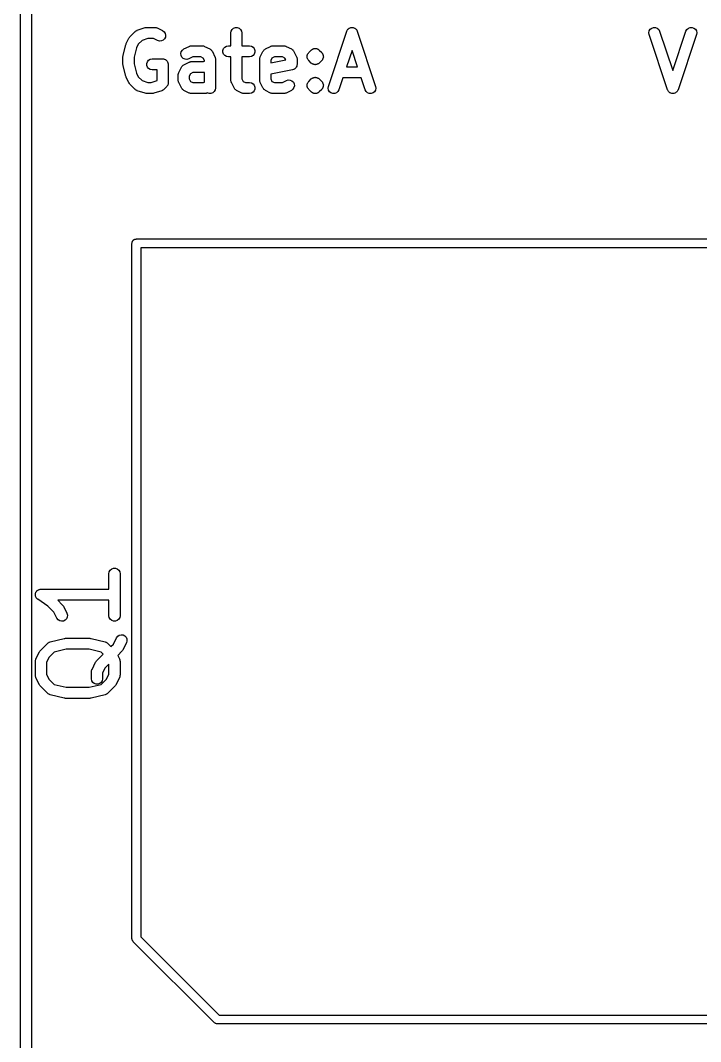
# Model space of a CAD drawing. Extents: x 1 to 57, y -99 to 45.
# Drawn here: x 10.93 to 20.16, y -37.55 to -23.67 of the extents above; entities that cross this region are included whole.
import ezdxf

# ---------------------------------------------------------------- set-up
doc = ezdxf.new("R2010")
doc.units = 0
doc.header["$MEASUREMENT"] = 0
doc.layers.add('BLACK', color=7, linetype='CONTINUOUS')

msp = doc.modelspace()

# ---------------------------------------------------------------- linework, layer by layer
at = {"layer": 'Black'}
for p, q in [((10.925, -98.925), (10.925, -1.075)), ((11.075, -1), (11.075, -99)), ((12.4113, -23.8934), (12.4827, -23.822)), ((12.4827, -23.822), (12.4862, -23.8195)), ((12.4862, -23.8195), (12.4891, -23.8163)), ((12.4891, -23.8163), (12.4968, -23.8121)), ((12.4968, -23.8121), (12.504, -23.807)), ((12.504, -23.807), (12.5082, -23.8059)), ((12.5082, -23.8059), (12.512, -23.8038)), ((12.512, -23.8038), (12.6191, -23.7681)), ((12.6191, -23.7681), (12.631, -23.7664)), ((12.631, -23.7664), (12.6429, -23.7643)), ((12.6429, -23.7643), (12.75, -23.7643)), ((12.75, -23.7643), (12.7543, -23.765)), ((12.7543, -23.765), (12.7586, -23.7648)), ((12.7586, -23.7648), (12.767, -23.7673)), ((12.767, -23.7673), (12.7757, -23.7688)), ((12.7757, -23.7688), (12.7794, -23.771)), ((12.7794, -23.771), (12.7835, -23.7722)), ((12.7835, -23.7722), (12.855, -23.8079)), ((12.855, -23.8079), (12.8759, -23.8234)), ((12.8759, -23.8234), (12.8902, -23.8452)), ((12.8902, -23.8452), (12.8963, -23.8705)), ((12.8963, -23.8705), (12.8933, -23.8964)), ((13.7821, -23.8393), (13.7867, -23.8136)), ((13.7821, -24.0143), (13.7821, -23.8393)), ((13.7867, -23.8136), (13.7997, -23.7911)), ((13.7997, -23.7911), (13.8196, -23.7743)), ((13.8196, -23.7743), (13.8441, -23.7654)), ((13.8441, -23.7654), (13.8702, -23.7654)), ((13.8702, -23.7654), (13.8946, -23.7743)), ((13.8946, -23.7743), (13.9146, -23.7911)), ((13.9146, -23.7911), (13.9276, -23.8136)), ((13.9276, -23.8136), (13.9321, -23.8393)), ((13.9321, -23.8393), (13.9321, -24.0143)), ((15.1074, -24.5656), (15.3574, -23.8156)), ((15.3574, -23.8156), (15.3584, -23.8137)), ((15.3584, -23.8137), (15.3588, -23.8117)), ((15.3588, -23.8117), (15.3646, -23.8023)), ((15.3646, -23.8023), (15.3698, -23.7927)), ((15.3698, -23.7927), (15.3714, -23.7913)), ((15.3714, -23.7913), (15.3725, -23.7895)), ((15.3725, -23.7895), (15.3811, -23.7827)), ((15.3811, -23.7827), (15.3893, -23.7754)), ((15.3893, -23.7754), (15.3912, -23.7746)), ((15.3912, -23.7746), (15.3929, -23.7733)), ((15.3929, -23.7733), (15.4033, -23.7698)), ((15.4033, -23.7698), (15.4135, -23.7658)), ((15.4135, -23.7658), (15.4156, -23.7658)), ((15.4156, -23.7658), (15.4176, -23.7651)), ((15.4176, -23.7651), (15.4286, -23.7654)), ((15.4286, -23.7654), (15.4396, -23.7651)), ((15.4396, -23.7651), (15.4415, -23.7658)), ((15.4415, -23.7658), (15.4436, -23.7658)), ((15.4436, -23.7658), (15.4538, -23.7699)), ((15.4538, -23.7699), (15.4643, -23.7733)), ((15.4643, -23.7733), (15.4659, -23.7746)), ((15.4659, -23.7746), (15.4678, -23.7754)), ((15.4678, -23.7754), (15.4761, -23.7827)), ((15.4761, -23.7827), (15.4847, -23.7895)), ((15.4847, -23.7895), (15.4858, -23.7913)), ((15.4858, -23.7913), (15.4873, -23.7927)), ((15.4873, -23.7927), (15.4926, -23.8023)), ((15.4926, -23.8023), (15.4983, -23.8117)), ((15.4983, -23.8117), (15.4987, -23.8137)), ((15.4987, -23.8137), (15.4997, -23.8156)), ((15.4997, -23.8156), (15.7497, -24.5656)), ((19.4607, -23.8372), (19.466, -23.8117)), ((19.4646, -23.863), (19.4607, -23.8372)), ((19.7146, -24.613), (19.4646, -23.863)), ((19.466, -23.8117), (19.4796, -23.7895)), ((19.4796, -23.7895), (19.5, -23.7733)), ((19.5, -23.7733), (19.5247, -23.7651)), ((19.5247, -23.7651), (19.5508, -23.7658)), ((19.5508, -23.7658), (19.575, -23.7754)), ((19.575, -23.7754), (19.5945, -23.7927)), ((19.5945, -23.7927), (19.6069, -23.8156)), ((19.6069, -23.8156), (19.7857, -24.3521)), ((19.7857, -24.3521), (19.9646, -23.8156)), ((20.1069, -23.863), (19.8569, -24.613)), ((19.9646, -23.8156), (19.977, -23.7927)), ((19.977, -23.7927), (19.9965, -23.7754)), ((19.9965, -23.7754), (20.0207, -23.7658)), ((20.0207, -23.7658), (20.0467, -23.7651)), ((20.0467, -23.7651), (20.0714, -23.7733)), ((20.0714, -23.7733), (20.0918, -23.7895)), ((20.0918, -23.7895), (20.1055, -23.8117)), ((20.1055, -23.8117), (20.1107, -23.8372)), ((20.1107, -23.8372), (20.1069, -23.863)), ((12.3201, -24.1425), (12.3558, -23.9997)), ((12.3558, -23.9997), (12.3592, -23.9922)), ((12.3592, -23.9922), (12.3615, -23.9843)), ((12.3615, -23.9843), (12.3972, -23.9129)), ((12.3972, -23.9129), (12.4044, -23.9033)), ((12.4044, -23.9033), (12.4113, -23.8934)), ((12.5259, -23.9909), (12.4993, -24.044)), ((12.5762, -23.9406), (12.5259, -23.9909)), ((12.655, -23.9143), (12.5762, -23.9406)), ((12.7323, -23.9143), (12.655, -23.9143)), ((12.7879, -23.9421), (12.7323, -23.9143)), ((12.8129, -23.9495), (12.7879, -23.9421)), ((12.8389, -23.9479), (12.8129, -23.9495)), ((12.8628, -23.9376), (12.8389, -23.9479)), ((12.8817, -23.9197), (12.8628, -23.9376)), ((12.8933, -23.8964), (12.8817, -23.9197)), ((12.3179, -24.1607), (12.3195, -24.1517)), ((12.3195, -24.1517), (12.3201, -24.1425)), ((12.4993, -24.044), (12.4679, -24.1699)), ((13.1037, -24.1205), (13.1098, -24.0952)), ((13.1067, -24.1464), (13.1037, -24.1205)), ((13.1183, -24.1697), (13.1067, -24.1464)), ((13.1098, -24.0952), (13.1241, -24.0734)), ((13.1241, -24.0734), (13.145, -24.0579)), ((13.145, -24.0579), (13.2165, -24.0222)), ((13.2165, -24.0222), (13.2206, -24.021)), ((13.2206, -24.021), (13.2243, -24.0188)), ((13.2243, -24.0188), (13.233, -24.0173)), ((13.233, -24.0173), (13.2414, -24.0148)), ((13.2414, -24.0148), (13.2457, -24.015)), ((13.2457, -24.015), (13.25, -24.0143)), ((13.25, -24.0143), (13.3929, -24.0143)), ((13.3929, -24.0143), (13.3971, -24.015)), ((13.3971, -24.015), (13.4014, -24.0148)), ((13.4014, -24.0148), (13.4099, -24.0173)), ((13.4099, -24.0173), (13.4185, -24.0188)), ((13.4185, -24.0188), (13.4223, -24.021)), ((13.4223, -24.021), (13.4264, -24.0222)), ((13.4264, -24.0222), (13.4978, -24.0579)), ((13.4978, -24.0579), (13.5067, -24.0645)), ((13.5067, -24.0645), (13.5159, -24.0705)), ((13.5159, -24.0705), (13.5171, -24.0722)), ((13.5171, -24.0722), (13.5187, -24.0734)), ((13.5187, -24.0734), (13.5248, -24.0826)), ((13.5248, -24.0826), (13.5314, -24.0915)), ((13.5314, -24.0915), (13.5671, -24.1629)), ((13.6761, -24.0763), (13.685, -24.0518)), ((13.6761, -24.1023), (13.6761, -24.0763)), ((13.685, -24.1268), (13.6761, -24.1023)), ((13.685, -24.0518), (13.7018, -24.0318)), ((13.7018, -24.1467), (13.685, -24.1268)), ((13.7018, -24.0318), (13.7243, -24.0188)), ((13.7243, -24.1598), (13.7018, -24.1467)), ((13.7243, -24.0188), (13.75, -24.0143)), ((13.75, -24.0143), (13.7821, -24.0143)), ((13.9321, -24.0143), (14.0357, -24.0143)), ((14.0357, -24.0143), (14.0614, -24.0188)), ((14.0614, -24.0188), (14.0839, -24.0318)), ((14.0839, -24.1467), (14.0614, -24.1598)), ((14.0839, -24.0318), (14.1007, -24.0518)), ((14.1007, -24.1268), (14.0839, -24.1467)), ((14.1007, -24.0518), (14.1096, -24.0763)), ((14.1096, -24.1023), (14.1007, -24.1268)), ((14.1096, -24.0763), (14.1096, -24.1023)), ((14.1829, -24.1629), (14.2186, -24.0915)), ((14.2186, -24.0915), (14.2252, -24.0826)), ((14.2252, -24.0826), (14.2313, -24.0734)), ((14.2313, -24.0734), (14.2329, -24.0722)), ((14.2329, -24.0722), (14.2341, -24.0705)), ((14.2341, -24.0705), (14.2433, -24.0645)), ((14.2433, -24.0645), (14.2522, -24.0579)), ((14.2522, -24.0579), (14.3236, -24.0222)), ((14.3236, -24.0222), (14.3277, -24.021)), ((14.3277, -24.021), (14.3315, -24.0188)), ((14.3315, -24.0188), (14.3401, -24.0173)), ((14.3401, -24.0173), (14.3486, -24.0148)), ((14.3486, -24.0148), (14.3529, -24.015)), ((14.3529, -24.015), (14.3571, -24.0143)), ((14.3571, -24.0143), (14.5, -24.0143)), ((14.5, -24.0143), (14.5043, -24.015)), ((14.5043, -24.015), (14.5086, -24.0148)), ((14.5086, -24.0148), (14.517, -24.0173)), ((14.517, -24.0173), (14.5257, -24.0188)), ((14.5257, -24.0188), (14.5294, -24.021)), ((14.5294, -24.021), (14.5335, -24.0222)), ((14.5335, -24.0222), (14.605, -24.0579)), ((14.605, -24.0579), (14.6138, -24.0645)), ((14.6138, -24.0645), (14.623, -24.0705)), ((14.623, -24.0705), (14.6242, -24.0722)), ((14.6242, -24.0722), (14.6259, -24.0734)), ((14.6259, -24.0734), (14.632, -24.0826)), ((14.632, -24.0826), (14.6385, -24.0915)), ((14.6385, -24.0915), (14.6742, -24.1629)), ((14.8181, -24.1542), (14.8198, -24.1478)), ((14.8198, -24.1478), (14.8204, -24.1413)), ((14.8204, -24.1413), (14.8232, -24.1354)), ((14.8232, -24.1354), (14.8249, -24.129)), ((14.8249, -24.129), (14.8286, -24.1236)), ((14.8286, -24.1236), (14.8314, -24.1177)), ((14.8314, -24.1177), (14.8361, -24.1131)), ((14.8361, -24.1131), (14.8398, -24.1077)), ((14.8398, -24.1077), (14.8755, -24.072)), ((14.8755, -24.072), (14.8809, -24.0682)), ((14.8809, -24.0682), (14.8856, -24.0636)), ((14.8856, -24.0636), (14.8885, -24.0622)), ((14.8885, -24.0622), (14.8911, -24.06)), ((14.8911, -24.06), (14.8942, -24.0589)), ((14.8942, -24.0589), (14.8969, -24.057)), ((14.8969, -24.057), (14.9032, -24.0553)), ((14.9032, -24.0553), (14.9092, -24.0526)), ((14.9092, -24.0526), (14.9124, -24.0523)), ((14.9124, -24.0523), (14.9155, -24.0511)), ((14.9155, -24.0511), (14.9188, -24.0511)), ((14.9188, -24.0511), (14.922, -24.0503)), ((14.922, -24.0503), (14.9286, -24.0509)), ((14.9286, -24.0509), (14.9351, -24.0503)), ((14.9351, -24.0503), (14.9383, -24.0511)), ((14.9383, -24.0511), (14.9416, -24.0511)), ((14.9416, -24.0511), (14.9447, -24.0523)), ((14.9447, -24.0523), (14.948, -24.0526)), ((14.948, -24.0526), (14.9539, -24.0553)), ((14.9539, -24.0553), (14.9603, -24.057)), ((14.9603, -24.057), (14.963, -24.0589)), ((14.963, -24.0589), (14.9661, -24.06)), ((14.9661, -24.06), (14.9686, -24.0622)), ((14.9686, -24.0622), (14.9716, -24.0636)), ((14.9716, -24.0636), (14.9762, -24.0682)), ((14.9762, -24.0682), (14.9816, -24.072)), ((14.9816, -24.072), (15.0173, -24.1077)), ((15.0173, -24.1077), (15.0211, -24.1131)), ((15.0211, -24.1131), (15.0257, -24.1177)), ((15.0257, -24.1177), (15.0285, -24.1236)), ((15.0285, -24.1236), (15.0323, -24.129)), ((15.0323, -24.129), (15.034, -24.1354)), ((15.034, -24.1354), (15.0367, -24.1413)), ((15.0367, -24.1413), (15.0373, -24.1478)), ((15.0373, -24.1478), (15.039, -24.1542)), ((15.4286, -24.0765), (15.3541, -24.3)), ((15.5031, -24.3), (15.4286, -24.0765)), ((12.3179, -24.2679), (12.3179, -24.1607)), ((12.3195, -24.2769), (12.3179, -24.2679)), ((12.3201, -24.286), (12.3195, -24.2769)), ((12.3558, -24.4289), (12.3201, -24.286)), ((12.4679, -24.1699), (12.4679, -24.2586)), ((12.4679, -24.2586), (12.4993, -24.3845)), ((12.6404, -24.2548), (12.6493, -24.2304)), ((12.6404, -24.2809), (12.6404, -24.2548)), ((12.6493, -24.3054), (12.6404, -24.2809)), ((12.6493, -24.2304), (12.6661, -24.2104)), ((12.6661, -24.2104), (12.6886, -24.1974)), ((12.6886, -24.1974), (12.7143, -24.1929)), ((12.7143, -24.1929), (12.8571, -24.1929)), ((12.8571, -24.1929), (12.8636, -24.194)), ((12.8636, -24.194), (12.8702, -24.194)), ((12.8702, -24.194), (12.8763, -24.1962)), ((12.8763, -24.1962), (12.8828, -24.1974)), ((12.8828, -24.1974), (12.8885, -24.2007)), ((12.8885, -24.2007), (12.8946, -24.2029)), ((12.8946, -24.2029), (12.8997, -24.2071)), ((12.8997, -24.2071), (12.9054, -24.2104)), ((12.9054, -24.2104), (12.9096, -24.2154)), ((12.9096, -24.2154), (12.9146, -24.2196)), ((12.9146, -24.2196), (12.9179, -24.2253)), ((12.9179, -24.2253), (12.9221, -24.2304)), ((12.9221, -24.2304), (12.9243, -24.2365)), ((12.9243, -24.2365), (12.9276, -24.2422)), ((12.9276, -24.2422), (12.9288, -24.2487)), ((12.9288, -24.2487), (12.931, -24.2548)), ((12.931, -24.2548), (12.931, -24.2614)), ((12.931, -24.2614), (12.9321, -24.2679)), ((12.9321, -24.2679), (12.9321, -24.5179)), ((13.1181, -24.2969), (13.1241, -24.2877)), ((13.1372, -24.1876), (13.1183, -24.1697)), ((13.1241, -24.2877), (13.1258, -24.2865)), ((13.1258, -24.2865), (13.127, -24.2848)), ((13.127, -24.2848), (13.1362, -24.2788)), ((13.1362, -24.2788), (13.145, -24.2722)), ((13.1611, -24.1979), (13.1372, -24.1876)), ((13.145, -24.2722), (13.2165, -24.2365)), ((13.1871, -24.1995), (13.1611, -24.1979)), ((13.2121, -24.1921), (13.1871, -24.1995)), ((13.2677, -24.1643), (13.2121, -24.1921)), ((13.2165, -24.2365), (13.2206, -24.2353)), ((13.2206, -24.2353), (13.2243, -24.2331)), ((13.2243, -24.2331), (13.233, -24.2316)), ((13.233, -24.2316), (13.2414, -24.2291)), ((13.2414, -24.2291), (13.2457, -24.2293)), ((13.2457, -24.2293), (13.25, -24.2286)), ((13.25, -24.2286), (13.4109, -24.2286)), ((13.3752, -24.1643), (13.2677, -24.1643)), ((13.4084, -24.1809), (13.3752, -24.1643)), ((13.425, -24.2141), (13.4084, -24.1809)), ((13.4109, -24.2286), (13.425, -24.2215)), ((13.425, -24.2215), (13.425, -24.2141)), ((13.5671, -24.1629), (13.5683, -24.167)), ((13.5683, -24.167), (13.5705, -24.1708)), ((13.5705, -24.1708), (13.572, -24.1794)), ((13.572, -24.1794), (13.5745, -24.1879)), ((13.5745, -24.1879), (13.5743, -24.1922)), ((13.5743, -24.1922), (13.575, -24.1964)), ((13.575, -24.1964), (13.575, -24.5893)), ((13.75, -24.1643), (13.7243, -24.1598)), ((13.7821, -24.1643), (13.75, -24.1643)), ((13.7821, -24.4821), (13.7821, -24.1643)), ((14.0357, -24.1643), (13.9321, -24.1643)), ((13.9321, -24.1643), (13.9321, -24.4644)), ((14.0614, -24.1598), (14.0357, -24.1643)), ((14.175, -24.1964), (14.1757, -24.1922)), ((14.175, -24.4821), (14.175, -24.1964)), ((14.1755, -24.1879), (14.178, -24.1794)), ((14.1757, -24.1922), (14.1755, -24.1879)), ((14.178, -24.1794), (14.1795, -24.1708)), ((14.1795, -24.1708), (14.1817, -24.167)), ((14.1817, -24.167), (14.1829, -24.1629)), ((14.3416, -24.1809), (14.325, -24.2141)), ((14.325, -24.2478), (14.5286, -24.2071)), ((14.325, -24.2141), (14.325, -24.2478)), ((14.3748, -24.1643), (14.3416, -24.1809)), ((14.4823, -24.1643), (14.3748, -24.1643)), ((14.5155, -24.1809), (14.4823, -24.1643)), ((14.5286, -24.2071), (14.5155, -24.1809)), ((14.6742, -24.1629), (14.6755, -24.167)), ((14.6755, -24.167), (14.6776, -24.1708)), ((14.6776, -24.1708), (14.6791, -24.1794)), ((14.68, -24.2798), (14.6782, -24.2919)), ((14.6791, -24.1794), (14.6817, -24.1879)), ((14.6821, -24.2679), (14.68, -24.2798)), ((14.6817, -24.1879), (14.6814, -24.1922)), ((14.6814, -24.1922), (14.6821, -24.1964)), ((14.6821, -24.1964), (14.6821, -24.2679)), ((14.8187, -24.1607), (14.8181, -24.1542)), ((14.8181, -24.1672), (14.8187, -24.1607)), ((14.8198, -24.1736), (14.8181, -24.1672)), ((14.8204, -24.1801), (14.8198, -24.1736)), ((14.8232, -24.1861), (14.8204, -24.1801)), ((14.8249, -24.1924), (14.8232, -24.1861)), ((14.8286, -24.1978), (14.8249, -24.1924)), ((14.8314, -24.2037), (14.8286, -24.1978)), ((14.8361, -24.2084), (14.8314, -24.2037)), ((14.8398, -24.2137), (14.8361, -24.2084)), ((14.8755, -24.2495), (14.8398, -24.2137)), ((14.8809, -24.2532), (14.8755, -24.2495)), ((14.8856, -24.2579), (14.8809, -24.2532)), ((14.8885, -24.2593), (14.8856, -24.2579)), ((14.8911, -24.2614), (14.8885, -24.2593)), ((14.8942, -24.2625), (14.8911, -24.2614)), ((14.8969, -24.2644), (14.8942, -24.2625)), ((14.9032, -24.2661), (14.8969, -24.2644)), ((14.9092, -24.2689), (14.9032, -24.2661)), ((14.9124, -24.2692), (14.9092, -24.2689)), ((14.9155, -24.2703), (14.9124, -24.2692)), ((14.9188, -24.2703), (14.9155, -24.2703)), ((14.922, -24.2711), (14.9188, -24.2703)), ((14.9286, -24.2706), (14.922, -24.2711)), ((14.9351, -24.2711), (14.9286, -24.2706)), ((14.9383, -24.2703), (14.9351, -24.2711)), ((14.9416, -24.2703), (14.9383, -24.2703)), ((14.9447, -24.2692), (14.9416, -24.2703)), ((14.948, -24.2689), (14.9447, -24.2692)), ((14.9539, -24.2661), (14.948, -24.2689)), ((14.9603, -24.2644), (14.9539, -24.2661)), ((14.963, -24.2625), (14.9603, -24.2644)), ((14.9661, -24.2614), (14.963, -24.2625)), ((14.9686, -24.2593), (14.9661, -24.2614)), ((14.9716, -24.2579), (14.9686, -24.2593)), ((14.9762, -24.2532), (14.9716, -24.2579)), ((14.9816, -24.2495), (14.9762, -24.2532)), ((15.0173, -24.2137), (14.9816, -24.2495)), ((15.0211, -24.2084), (15.0173, -24.2137)), ((15.0257, -24.2037), (15.0211, -24.2084)), ((15.0285, -24.1978), (15.0257, -24.2037)), ((15.0323, -24.1924), (15.0285, -24.1978)), ((15.034, -24.1861), (15.0323, -24.1924)), ((15.0367, -24.1801), (15.034, -24.1861)), ((15.0373, -24.1736), (15.0367, -24.1801)), ((15.039, -24.1672), (15.0373, -24.1736)), ((15.039, -24.1542), (15.0384, -24.1607)), ((15.0384, -24.1607), (15.039, -24.1672)), ((12.3592, -24.4364), (12.3558, -24.4289)), ((12.4993, -24.3845), (12.5259, -24.4377)), ((12.6661, -24.3253), (12.6493, -24.3054)), ((12.6886, -24.3383), (12.6661, -24.3253)), ((12.7143, -24.3429), (12.6886, -24.3383)), ((12.7821, -24.3429), (12.7143, -24.3429)), ((12.7821, -24.4868), (12.7821, -24.3429)), ((13.0679, -24.4107), (13.0686, -24.4065)), ((13.0679, -24.4821), (13.0679, -24.4107)), ((13.0683, -24.4021), (13.0709, -24.3937)), ((13.0686, -24.4065), (13.0683, -24.4021)), ((13.0709, -24.3937), (13.0724, -24.3851)), ((13.0724, -24.3851), (13.0745, -24.3813)), ((13.0745, -24.3813), (13.0758, -24.3772)), ((13.0758, -24.3772), (13.1115, -24.3057)), ((13.1115, -24.3057), (13.1181, -24.2969)), ((13.2345, -24.3952), (13.2179, -24.4284)), ((13.2179, -24.4284), (13.2179, -24.4644)), ((13.2677, -24.3786), (13.2345, -24.3952)), ((13.425, -24.3786), (13.2677, -24.3786)), ((13.425, -24.5072), (13.425, -24.3786)), ((14.6219, -24.3414), (14.325, -24.4008)), ((14.325, -24.4008), (14.325, -24.4644)), ((14.6332, -24.337), (14.6219, -24.3414)), ((14.6446, -24.3328), (14.6332, -24.337)), ((14.6453, -24.3323), (14.6446, -24.3328)), ((14.6461, -24.3319), (14.6453, -24.3323)), ((14.6553, -24.3239), (14.6461, -24.3319)), ((14.6646, -24.3161), (14.6553, -24.3239)), ((14.665, -24.3153), (14.6646, -24.3161)), ((14.6657, -24.3147), (14.665, -24.3153)), ((14.6715, -24.3041), (14.6657, -24.3147)), ((14.6776, -24.2935), (14.6715, -24.3041)), ((14.6778, -24.2927), (14.6776, -24.2935)), ((14.6782, -24.2919), (14.6778, -24.2927)), ((15.3541, -24.3), (15.5031, -24.3)), ((12.3615, -24.4443), (12.3592, -24.4364)), ((12.3972, -24.5157), (12.3615, -24.4443)), ((12.4044, -24.5253), (12.3972, -24.5157)), ((12.4113, -24.5352), (12.4044, -24.5253)), ((12.4827, -24.6066), (12.4113, -24.5352)), ((12.5259, -24.4377), (12.5762, -24.488)), ((12.5762, -24.488), (12.655, -24.5143)), ((12.655, -24.5143), (12.7021, -24.5143)), ((12.7021, -24.5143), (12.7809, -24.488)), ((12.7809, -24.488), (12.7821, -24.4868)), ((12.9121, -24.5682), (12.9102, -24.5709)), ((12.9146, -24.5661), (12.9121, -24.5682)), ((12.9195, -24.5576), (12.9146, -24.5661)), ((12.9251, -24.5496), (12.9195, -24.5576)), ((12.926, -24.5464), (12.9251, -24.5496)), ((12.9276, -24.5435), (12.926, -24.5464)), ((12.9293, -24.5339), (12.9276, -24.5435)), ((12.9319, -24.5244), (12.9293, -24.5339)), ((12.9321, -24.5179), (12.9316, -24.5211)), ((12.9316, -24.5211), (12.9319, -24.5244)), ((13.0686, -24.4864), (13.0679, -24.4821)), ((13.0683, -24.4907), (13.0686, -24.4864)), ((13.0709, -24.4991), (13.0683, -24.4907)), ((13.0724, -24.5078), (13.0709, -24.4991)), ((13.0745, -24.5115), (13.0724, -24.5078)), ((13.0758, -24.5157), (13.0745, -24.5115)), ((13.1115, -24.5871), (13.0758, -24.5157)), ((13.2179, -24.4644), (13.2345, -24.4977)), ((13.2345, -24.4977), (13.2677, -24.5143)), ((13.2677, -24.5143), (13.4109, -24.5143)), ((13.4109, -24.5143), (13.425, -24.5072)), ((13.7829, -24.4864), (13.7821, -24.4821)), ((13.7826, -24.4907), (13.7829, -24.4864)), ((13.7851, -24.4991), (13.7826, -24.4907)), ((13.7867, -24.5078), (13.7851, -24.4991)), ((13.7888, -24.5115), (13.7867, -24.5078)), ((13.7901, -24.5157), (13.7888, -24.5115)), ((13.8258, -24.5871), (13.7901, -24.5157)), ((13.9321, -24.4644), (13.9488, -24.4977)), ((13.9488, -24.4977), (13.982, -24.5143)), ((13.982, -24.5143), (14.0357, -24.5143)), ((14.0357, -24.5143), (14.0614, -24.5188)), ((14.0614, -24.5188), (14.0839, -24.5318)), ((14.0839, -24.5318), (14.1007, -24.5518)), ((14.1007, -24.5518), (14.1096, -24.5763)), ((14.1758, -24.4864), (14.175, -24.4821)), ((14.1755, -24.4907), (14.1758, -24.4864)), ((14.178, -24.4991), (14.1755, -24.4907)), ((14.1795, -24.5078), (14.178, -24.4991)), ((14.1817, -24.5115), (14.1795, -24.5078)), ((14.1829, -24.5157), (14.1817, -24.5115)), ((14.2186, -24.5871), (14.1829, -24.5157)), ((14.325, -24.4644), (14.3416, -24.4977)), ((14.3416, -24.4977), (14.3748, -24.5143)), ((14.3748, -24.5143), (14.4823, -24.5143)), ((14.4823, -24.5143), (14.5379, -24.4865)), ((14.5379, -24.4865), (14.5629, -24.4791)), ((14.5629, -24.4791), (14.5889, -24.4806)), ((14.5889, -24.4806), (14.6128, -24.491)), ((14.6128, -24.491), (14.6317, -24.5089)), ((14.6317, -24.5089), (14.6433, -24.5322)), ((14.6463, -24.5581), (14.6402, -24.5834)), ((14.6433, -24.5322), (14.6463, -24.5581)), ((14.8181, -24.547), (14.8198, -24.5407)), ((14.8187, -24.5536), (14.8181, -24.547)), ((14.8181, -24.5601), (14.8187, -24.5536)), ((14.8198, -24.5664), (14.8181, -24.5601)), ((14.8198, -24.5407), (14.8204, -24.5342)), ((14.8204, -24.573), (14.8198, -24.5664)), ((14.8204, -24.5342), (14.8232, -24.5282)), ((14.8232, -24.5282), (14.8249, -24.5219)), ((14.8249, -24.5219), (14.8286, -24.5165)), ((14.8286, -24.5165), (14.8314, -24.5106)), ((14.8314, -24.5106), (14.8361, -24.5059)), ((14.8361, -24.5059), (14.8398, -24.5005)), ((14.8398, -24.5005), (14.8755, -24.4648)), ((14.8755, -24.4648), (14.8809, -24.4611)), ((14.8809, -24.4611), (14.8856, -24.4564)), ((14.8856, -24.4564), (14.8885, -24.455)), ((14.8885, -24.455), (14.8911, -24.4529)), ((14.8911, -24.4529), (14.8942, -24.4518)), ((14.8942, -24.4518), (14.8969, -24.4499)), ((14.8969, -24.4499), (14.9032, -24.4482)), ((14.9032, -24.4482), (14.9092, -24.4454)), ((14.9092, -24.4454), (14.9124, -24.4451)), ((14.9124, -24.4451), (14.9155, -24.444)), ((14.9155, -24.444), (14.9188, -24.444)), ((14.9188, -24.444), (14.922, -24.4431)), ((14.922, -24.4431), (14.9286, -24.4437)), ((14.9286, -24.4437), (14.9351, -24.4431)), ((14.9351, -24.4431), (14.9383, -24.444)), ((14.9383, -24.444), (14.9416, -24.444)), ((14.9416, -24.444), (14.9447, -24.4451)), ((14.9447, -24.4451), (14.948, -24.4454)), ((14.948, -24.4454), (14.9539, -24.4482)), ((14.9539, -24.4482), (14.9603, -24.4499)), ((14.9603, -24.4499), (14.963, -24.4518)), ((14.963, -24.4518), (14.9661, -24.4529)), ((14.9661, -24.4529), (14.9686, -24.455)), ((14.9686, -24.455), (14.9716, -24.4564)), ((14.9716, -24.4564), (14.9762, -24.4611)), ((14.9762, -24.4611), (14.9816, -24.4648)), ((14.9816, -24.4648), (15.0173, -24.5005)), ((15.0173, -24.5005), (15.0211, -24.5059)), ((15.0211, -24.5059), (15.0257, -24.5106)), ((15.0257, -24.5106), (15.0285, -24.5165)), ((15.0285, -24.5165), (15.0323, -24.5219)), ((15.0323, -24.5219), (15.034, -24.5282)), ((15.034, -24.5282), (15.0367, -24.5342)), ((15.0367, -24.5342), (15.0373, -24.5407)), ((15.0373, -24.5664), (15.0367, -24.573)), ((15.0373, -24.5407), (15.039, -24.547)), ((15.039, -24.5601), (15.0373, -24.5664)), ((15.039, -24.547), (15.0384, -24.5536)), ((15.0384, -24.5536), (15.039, -24.5601)), ((15.1036, -24.5913), (15.1074, -24.5656)), ((15.3041, -24.45), (15.2497, -24.613)), ((15.5531, -24.45), (15.3041, -24.45)), ((15.6074, -24.613), (15.5531, -24.45)), ((15.7497, -24.5656), (15.7535, -24.5913)), ((12.4862, -24.6091), (12.4827, -24.6066)), ((12.4891, -24.6123), (12.4862, -24.6091)), ((12.4968, -24.6165), (12.4891, -24.6123)), ((12.504, -24.6215), (12.4968, -24.6165)), ((12.5082, -24.6227), (12.504, -24.6215)), ((12.512, -24.6247), (12.5082, -24.6227)), ((12.6191, -24.6604), (12.512, -24.6247)), ((12.631, -24.6622), (12.6191, -24.6604)), ((12.6429, -24.6643), (12.631, -24.6622)), ((12.7143, -24.6643), (12.6429, -24.6643)), ((12.7261, -24.6622), (12.7143, -24.6643)), ((12.738, -24.6604), (12.7261, -24.6622)), ((12.8451, -24.6247), (12.738, -24.6604)), ((12.849, -24.6227), (12.8451, -24.6247)), ((12.8531, -24.6215), (12.849, -24.6227)), ((12.8603, -24.6165), (12.8531, -24.6215)), ((12.8681, -24.6123), (12.8603, -24.6165)), ((12.8709, -24.6091), (12.8681, -24.6123)), ((12.8745, -24.6066), (12.8709, -24.6091)), ((12.9102, -24.5709), (12.8745, -24.6066)), ((13.1181, -24.596), (13.1115, -24.5871)), ((13.1241, -24.6051), (13.1181, -24.596)), ((13.1258, -24.6064), (13.1241, -24.6051)), ((13.127, -24.608), (13.1258, -24.6064)), ((13.1362, -24.6141), (13.127, -24.608)), ((13.145, -24.6207), (13.1362, -24.6141)), ((13.2165, -24.6564), (13.145, -24.6207)), ((13.2206, -24.6576), (13.2165, -24.6564)), ((13.2243, -24.6598), (13.2206, -24.6576)), ((13.233, -24.6613), (13.2243, -24.6598)), ((13.2414, -24.6638), (13.233, -24.6613)), ((13.2457, -24.6635), (13.2414, -24.6638)), ((13.25, -24.6643), (13.2457, -24.6635)), ((13.4286, -24.6643), (13.25, -24.6643)), ((13.4328, -24.6635), (13.4286, -24.6643)), ((13.4371, -24.6638), (13.4328, -24.6635)), ((13.4456, -24.6613), (13.4371, -24.6638)), ((13.4542, -24.6598), (13.4456, -24.6613)), ((13.458, -24.6576), (13.4542, -24.6598)), ((13.4621, -24.6564), (13.458, -24.6576)), ((13.4647, -24.6551), (13.4621, -24.6564)), ((13.487, -24.6631), (13.4647, -24.6551)), ((13.513, -24.6631), (13.487, -24.6631)), ((13.5375, -24.6542), (13.513, -24.6631)), ((13.5575, -24.6375), (13.5375, -24.6542)), ((13.5705, -24.6149), (13.5575, -24.6375)), ((13.575, -24.5893), (13.5705, -24.6149)), ((13.8323, -24.5959), (13.8258, -24.5871)), ((13.8384, -24.6051), (13.8323, -24.5959)), ((13.8401, -24.6064), (13.8384, -24.6051)), ((13.8413, -24.608), (13.8401, -24.6064)), ((13.8505, -24.6141), (13.8413, -24.608)), ((13.8593, -24.6207), (13.8505, -24.6141)), ((13.9307, -24.6564), (13.8593, -24.6207)), ((13.9349, -24.6576), (13.9307, -24.6564)), ((13.9386, -24.6598), (13.9349, -24.6576)), ((13.9473, -24.6613), (13.9386, -24.6598)), ((13.9557, -24.6638), (13.9473, -24.6613)), ((13.96, -24.6635), (13.9557, -24.6638)), ((13.9643, -24.6643), (13.96, -24.6635)), ((14.0357, -24.6643), (13.9643, -24.6643)), ((14.0614, -24.6598), (14.0357, -24.6643)), ((14.0839, -24.6467), (14.0614, -24.6598)), ((14.1007, -24.6268), (14.0839, -24.6467)), ((14.1096, -24.6023), (14.1007, -24.6268)), ((14.1096, -24.5763), (14.1096, -24.6023)), ((14.2252, -24.596), (14.2186, -24.5871)), ((14.2313, -24.6051), (14.2252, -24.596)), ((14.2329, -24.6064), (14.2313, -24.6051)), ((14.2341, -24.608), (14.2329, -24.6064)), ((14.2433, -24.6141), (14.2341, -24.608)), ((14.2522, -24.6207), (14.2433, -24.6141)), ((14.3236, -24.6564), (14.2522, -24.6207)), ((14.3277, -24.6576), (14.3236, -24.6564)), ((14.3315, -24.6598), (14.3277, -24.6576)), ((14.3401, -24.6613), (14.3315, -24.6598)), ((14.3486, -24.6638), (14.3401, -24.6613)), ((14.3529, -24.6635), (14.3486, -24.6638)), ((14.3571, -24.6643), (14.3529, -24.6635)), ((14.5, -24.6643), (14.3571, -24.6643)), ((14.5043, -24.6635), (14.5, -24.6643)), ((14.5086, -24.6638), (14.5043, -24.6635)), ((14.517, -24.6613), (14.5086, -24.6638)), ((14.5257, -24.6598), (14.517, -24.6613)), ((14.5294, -24.6576), (14.5257, -24.6598)), ((14.5335, -24.6564), (14.5294, -24.6576)), ((14.605, -24.6207), (14.5335, -24.6564)), ((14.6259, -24.6051), (14.605, -24.6207)), ((14.6402, -24.5834), (14.6259, -24.6051)), ((14.8232, -24.5789), (14.8204, -24.573)), ((14.8249, -24.5853), (14.8232, -24.5789)), ((14.8286, -24.5906), (14.8249, -24.5853)), ((14.8314, -24.5966), (14.8286, -24.5906)), ((14.8361, -24.6012), (14.8314, -24.5966)), ((14.8398, -24.6066), (14.8361, -24.6012)), ((14.8755, -24.6423), (14.8398, -24.6066)), ((14.8809, -24.6461), (14.8755, -24.6423)), ((14.8856, -24.6507), (14.8809, -24.6461)), ((14.8885, -24.6521), (14.8856, -24.6507)), ((14.8911, -24.6542), (14.8885, -24.6521)), ((14.8942, -24.6554), (14.8911, -24.6542)), ((14.8969, -24.6573), (14.8942, -24.6554)), ((14.9032, -24.659), (14.8969, -24.6573)), ((14.9092, -24.6617), (14.9032, -24.659)), ((14.9124, -24.662), (14.9092, -24.6617)), ((14.9155, -24.6631), (14.9124, -24.662)), ((14.9188, -24.6631), (14.9155, -24.6631)), ((14.922, -24.664), (14.9188, -24.6631)), ((14.9286, -24.6634), (14.922, -24.664)), ((14.9351, -24.664), (14.9286, -24.6634)), ((14.9383, -24.6631), (14.9351, -24.664)), ((14.9416, -24.6631), (14.9383, -24.6631)), ((14.9447, -24.662), (14.9416, -24.6631)), ((14.948, -24.6617), (14.9447, -24.662)), ((14.9539, -24.659), (14.948, -24.6617)), ((14.9603, -24.6573), (14.9539, -24.659)), ((14.963, -24.6554), (14.9603, -24.6573)), ((14.9661, -24.6542), (14.963, -24.6554)), ((14.9686, -24.6521), (14.9661, -24.6542)), ((14.9716, -24.6507), (14.9686, -24.6521)), ((14.9762, -24.6461), (14.9716, -24.6507)), ((14.9816, -24.6423), (14.9762, -24.6461)), ((15.0173, -24.6066), (14.9816, -24.6423)), ((15.0211, -24.6012), (15.0173, -24.6066)), ((15.0257, -24.5966), (15.0211, -24.6012)), ((15.0285, -24.5906), (15.0257, -24.5966)), ((15.0323, -24.5853), (15.0285, -24.5906)), ((15.034, -24.5789), (15.0323, -24.5853)), ((15.0367, -24.573), (15.034, -24.5789)), ((15.1088, -24.6169), (15.1036, -24.5913)), ((15.1225, -24.639), (15.1088, -24.6169)), ((15.1429, -24.6552), (15.1225, -24.639)), ((15.1676, -24.6635), (15.1429, -24.6552)), ((15.1936, -24.6628), (15.1676, -24.6635)), ((15.2178, -24.6532), (15.1936, -24.6628)), ((15.2373, -24.6359), (15.2178, -24.6532)), ((15.2497, -24.613), (15.2373, -24.6359)), ((15.6198, -24.6359), (15.6074, -24.613)), ((15.6393, -24.6532), (15.6198, -24.6359)), ((15.6635, -24.6628), (15.6393, -24.6532)), ((15.6896, -24.6635), (15.6635, -24.6628)), ((15.7143, -24.6552), (15.6896, -24.6635)), ((15.7347, -24.639), (15.7143, -24.6552)), ((15.7483, -24.6169), (15.7347, -24.639)), ((15.7535, -24.5913), (15.7483, -24.6169)), ((19.7156, -24.6148), (19.7146, -24.613)), ((19.716, -24.6169), (19.7156, -24.6148)), ((19.7217, -24.6262), (19.716, -24.6169)), ((19.727, -24.6359), (19.7217, -24.6262)), ((19.7285, -24.6373), (19.727, -24.6359)), ((19.7296, -24.639), (19.7285, -24.6373)), ((19.7382, -24.6459), (19.7296, -24.639)), ((19.7465, -24.6532), (19.7382, -24.6459)), ((19.7484, -24.6539), (19.7465, -24.6532)), ((19.75, -24.6552), (19.7484, -24.6539)), ((19.7605, -24.6587), (19.75, -24.6552)), ((19.7707, -24.6628), (19.7605, -24.6587)), ((19.7727, -24.6628), (19.7707, -24.6628)), ((19.7747, -24.6635), (19.7727, -24.6628)), ((19.7857, -24.6632), (19.7747, -24.6635)), ((19.7967, -24.6635), (19.7857, -24.6632)), ((19.7987, -24.6628), (19.7967, -24.6635)), ((19.8008, -24.6628), (19.7987, -24.6628)), ((19.811, -24.6587), (19.8008, -24.6628)), ((19.8214, -24.6552), (19.811, -24.6587)), ((19.823, -24.6539), (19.8214, -24.6552)), ((19.825, -24.6532), (19.823, -24.6539)), ((19.8332, -24.6459), (19.825, -24.6532)), ((19.8418, -24.639), (19.8332, -24.6459)), ((19.8429, -24.6373), (19.8418, -24.639)), ((19.8445, -24.6359), (19.8429, -24.6373)), ((19.8497, -24.6262), (19.8445, -24.6359)), ((19.8555, -24.6169), (19.8497, -24.6262)), ((19.8559, -24.6148), (19.8555, -24.6169)), ((19.8569, -24.613), (19.8559, -24.6148)), ((12.466, -26.6514), (12.47, -26.648)), ((12.47, -26.648), (12.4749, -26.6462)), ((12.4749, -26.6462), (12.4795, -26.6436)), ((12.4795, -26.6436), (12.4847, -26.6427)), ((12.4847, -26.6427), (12.4896, -26.6409)), ((12.4896, -26.6409), (12.4948, -26.6409)), ((12.4948, -26.6409), (12.5, -26.64)), ((12.5, -26.64), (22.5, -26.64)), ((12.44, -26.7), (12.4409, -26.6948)), ((12.44, -36.15), (12.44, -26.7)), ((12.4409, -26.6896), (12.4427, -26.6847)), ((12.4409, -26.6948), (12.4409, -26.6896)), ((12.4427, -26.6847), (12.4436, -26.6795)), ((12.4436, -26.6795), (12.4462, -26.6749)), ((12.4462, -26.6749), (12.448, -26.67)), ((12.448, -26.67), (12.4514, -26.666)), ((12.4514, -26.666), (12.454, -26.6614)), ((12.454, -26.6614), (12.4581, -26.6581)), ((12.4581, -26.6581), (12.4614, -26.654)), ((12.4614, -26.654), (12.466, -26.6514)), ((12.56, -26.76), (12.56, -36.1251)), ((22.44, -26.76), (12.56, -26.76)), ((12.1274, -31.1905), (12.1319, -31.1648)), ((12.1274, -31.4012), (12.1274, -31.1905)), ((12.1319, -31.1648), (12.1449, -31.1423)), ((12.1449, -31.1423), (12.1649, -31.1255)), ((12.1649, -31.1255), (12.1894, -31.1166)), ((12.1894, -31.1166), (12.2154, -31.1166)), ((12.2154, -31.1166), (12.2399, -31.1255)), ((12.2399, -31.1255), (12.2598, -31.1423)), ((12.2598, -31.1423), (12.2729, -31.1648)), ((12.2729, -31.1648), (12.2774, -31.1905)), ((12.2774, -31.1905), (12.2774, -31.7619)), ((11.1275, -31.4714), (11.1285, -31.4673)), ((11.1285, -31.4803), (11.1275, -31.4714)), ((11.1285, -31.4632), (11.1316, -31.4548)), ((11.1285, -31.4673), (11.1285, -31.4632)), ((11.1285, -31.4892), (11.1285, -31.4803)), ((11.1299, -31.4931), (11.1285, -31.4892)), ((11.1304, -31.4973), (11.1299, -31.4931)), ((11.1344, -31.5053), (11.1304, -31.4973)), ((11.1316, -31.4548), (11.1337, -31.4461)), ((11.1337, -31.4461), (11.136, -31.4426)), ((11.1374, -31.5137), (11.1344, -31.5053)), ((11.136, -31.4426), (11.1374, -31.4387)), ((11.1374, -31.4387), (11.1432, -31.4318)), ((11.1432, -31.4318), (11.1481, -31.4244)), ((11.1481, -31.4244), (11.1515, -31.4219)), ((11.1515, -31.4219), (11.1542, -31.4187)), ((11.1542, -31.4187), (11.1619, -31.4143)), ((11.1619, -31.4143), (11.1691, -31.409)), ((11.1691, -31.409), (11.1731, -31.4078)), ((11.1731, -31.4078), (11.1767, -31.4057)), ((11.1767, -31.4057), (11.1855, -31.4042)), ((11.1855, -31.4042), (11.1941, -31.4016)), ((11.1941, -31.4016), (11.1983, -31.4019)), ((11.1983, -31.4019), (11.2024, -31.4012)), ((11.2024, -31.4012), (12.1274, -31.4012)), ((11.1401, -31.5169), (11.1374, -31.5137)), ((11.1419, -31.5206), (11.1401, -31.5169)), ((11.1484, -31.5268), (11.1419, -31.5206)), ((11.1542, -31.5336), (11.1484, -31.5268)), ((11.1578, -31.5357), (11.1542, -31.5336)), ((11.1608, -31.5386), (11.1578, -31.5357)), ((11.2975, -31.6297), (11.1608, -31.5386)), ((11.3788, -31.7111), (11.2975, -31.6297)), ((12.1274, -31.5512), (11.4311, -31.5512)), ((11.4311, -31.5512), (11.4935, -31.6136)), ((11.4935, -31.6136), (11.5004, -31.6235)), ((11.5004, -31.6235), (11.5076, -31.6331)), ((11.5076, -31.6331), (11.5552, -31.7284)), ((12.1274, -31.7619), (12.1274, -31.5512)), ((11.421, -31.7954), (11.3788, -31.7111)), ((11.561, -31.7793), (11.5507, -31.8032)), ((11.5552, -31.7284), (11.5626, -31.7533)), ((11.5626, -31.7533), (11.561, -31.7793)), ((12.1319, -31.7876), (12.1274, -31.7619)), ((12.2774, -31.7619), (12.2729, -31.7876)), ((11.4365, -31.8164), (11.421, -31.7954)), ((11.4583, -31.8307), (11.4365, -31.8164)), ((11.4836, -31.8368), (11.4583, -31.8307)), ((11.5095, -31.8338), (11.4836, -31.8368)), ((11.5328, -31.8221), (11.5095, -31.8338)), ((11.5507, -31.8032), (11.5328, -31.8221)), ((12.1449, -31.8101), (12.1319, -31.7876)), ((12.1649, -31.8269), (12.1449, -31.8101)), ((12.1894, -31.8358), (12.1649, -31.8269)), ((12.2154, -31.8358), (12.1894, -31.8358)), ((12.2399, -31.8269), (12.2154, -31.8358)), ((12.2598, -31.8101), (12.2399, -31.8269)), ((12.2729, -31.7876), (12.2598, -31.8101)), ((12.1884, -32.146), (12.2305, -32.0617)), ((12.2305, -32.0617), (12.2461, -32.0408)), ((12.2461, -32.0408), (12.2678, -32.0264)), ((12.2678, -32.0264), (12.2931, -32.0204)), ((12.2931, -32.0204), (12.319, -32.0234)), ((12.319, -32.0234), (12.3423, -32.035)), ((12.3423, -32.035), (12.3602, -32.0539)), ((12.3602, -32.0539), (12.3706, -32.0778)), ((11.197, -32.2327), (11.2922, -32.1374)), ((11.2922, -32.1374), (11.2981, -32.1333)), ((11.2981, -32.1333), (11.3033, -32.1283)), ((11.3033, -32.1283), (11.3087, -32.1259)), ((11.3087, -32.1259), (11.3135, -32.1225)), ((11.3135, -32.1225), (11.3205, -32.1206)), ((11.3205, -32.1206), (11.327, -32.1177)), ((11.327, -32.1177), (11.5175, -32.0701)), ((11.5175, -32.0701), (11.5267, -32.0694)), ((11.5267, -32.0694), (11.5357, -32.0679)), ((11.5357, -32.0679), (11.869, -32.0679)), ((11.869, -32.0679), (11.8781, -32.0694)), ((11.8781, -32.0694), (11.8872, -32.0701)), ((11.8872, -32.0701), (12.0777, -32.1177)), ((12.0777, -32.1177), (12.0843, -32.1206)), ((12.0843, -32.1206), (12.0912, -32.1225)), ((12.0912, -32.1225), (12.0961, -32.1259)), ((12.0961, -32.1259), (12.1015, -32.1283)), ((12.1015, -32.1283), (12.1067, -32.1333)), ((12.1067, -32.1333), (12.1126, -32.1374)), ((12.1126, -32.1374), (12.1548, -32.1796)), ((12.1548, -32.1796), (12.1884, -32.146)), ((12.3647, -32.1288), (12.3171, -32.224)), ((12.3721, -32.1038), (12.3647, -32.1288)), ((12.3706, -32.0778), (12.3721, -32.1038)), ((11.1353, -32.3474), (11.1829, -32.2522)), ((11.1829, -32.2522), (11.1901, -32.2425)), ((11.1901, -32.2425), (11.197, -32.2327)), ((11.3116, -32.3301), (11.2774, -32.3987)), ((11.3836, -32.2582), (11.3116, -32.3301)), ((11.5449, -32.2179), (11.3836, -32.2582)), ((11.8598, -32.2179), (11.5449, -32.2179)), ((12.0212, -32.2582), (11.8598, -32.2179)), ((11.9589, -32.3755), (12.0487, -32.2857)), ((12.0487, -32.2857), (12.0212, -32.2582)), ((12.303, -32.2435), (12.246, -32.3005)), ((12.246, -32.3005), (12.2695, -32.3474)), ((12.3099, -32.2337), (12.303, -32.2435)), ((12.3171, -32.224), (12.3099, -32.2337)), ((11.1274, -32.381), (11.1281, -32.3767)), ((11.1274, -32.5714), (11.1274, -32.381)), ((11.1279, -32.3724), (11.1304, -32.364)), ((11.1281, -32.3767), (11.1279, -32.3724)), ((11.1304, -32.364), (11.1319, -32.3553)), ((11.1319, -32.3553), (11.1341, -32.3516)), ((11.1341, -32.3516), (11.1353, -32.3474)), ((11.2774, -32.3987), (11.2774, -32.5537)), ((11.8972, -32.4903), (11.9448, -32.395)), ((11.9448, -32.395), (11.952, -32.3854)), ((11.952, -32.3854), (11.9589, -32.3755)), ((12.0735, -32.473), (12.0393, -32.5415)), ((12.1274, -32.4192), (12.0735, -32.473)), ((12.1274, -32.5537), (12.1274, -32.4192)), ((12.2695, -32.3474), (12.2707, -32.3516)), ((12.2707, -32.3516), (12.2729, -32.3553)), ((12.2729, -32.3553), (12.2744, -32.364)), ((12.2744, -32.364), (12.2769, -32.3724)), ((12.2769, -32.3724), (12.2766, -32.3767)), ((12.2766, -32.3767), (12.2774, -32.381)), ((12.2774, -32.381), (12.2774, -32.5714)), ((11.1281, -32.5757), (11.1274, -32.5714)), ((11.1279, -32.58), (11.1281, -32.5757)), ((11.1304, -32.5884), (11.1279, -32.58)), ((11.1319, -32.5971), (11.1304, -32.5884)), ((11.1341, -32.6008), (11.1319, -32.5971)), ((11.1353, -32.605), (11.1341, -32.6008)), ((11.1829, -32.7002), (11.1353, -32.605)), ((11.2774, -32.5537), (11.3116, -32.6222)), ((11.8893, -32.5238), (11.89, -32.5196)), ((11.8893, -32.619), (11.8893, -32.5238)), ((11.8898, -32.5152), (11.8923, -32.5068)), ((11.89, -32.5196), (11.8898, -32.5152)), ((11.8923, -32.5068), (11.8938, -32.4982)), ((11.8938, -32.4982), (11.896, -32.4944)), ((11.896, -32.4944), (11.8972, -32.4903)), ((12.0393, -32.5415), (12.0393, -32.619)), ((12.0931, -32.6222), (12.1274, -32.5537)), ((12.2695, -32.605), (12.2218, -32.7002)), ((12.2707, -32.6008), (12.2695, -32.605)), ((12.2729, -32.5971), (12.2707, -32.6008)), ((12.2744, -32.5884), (12.2729, -32.5971)), ((12.2769, -32.58), (12.2744, -32.5884)), ((12.2774, -32.5714), (12.2766, -32.5757)), ((12.2766, -32.5757), (12.2769, -32.58)), ((11.1901, -32.7099), (11.1829, -32.7002)), ((11.197, -32.7197), (11.1901, -32.7099)), ((11.2922, -32.8149), (11.197, -32.7197)), ((11.3116, -32.6222), (11.3836, -32.6942)), ((11.3836, -32.6942), (11.5449, -32.7345)), ((11.5449, -32.7345), (11.8598, -32.7345)), ((11.8598, -32.7345), (12.0212, -32.6942)), ((11.8938, -32.6447), (11.8893, -32.619)), ((11.9068, -32.6673), (11.8938, -32.6447)), ((11.9268, -32.684), (11.9068, -32.6673)), ((11.9513, -32.6929), (11.9268, -32.684)), ((11.9773, -32.6929), (11.9513, -32.6929)), ((12.0018, -32.684), (11.9773, -32.6929)), ((12.0217, -32.6673), (12.0018, -32.684)), ((12.0212, -32.6942), (12.0931, -32.6222)), ((12.0348, -32.6447), (12.0217, -32.6673)), ((12.0393, -32.619), (12.0348, -32.6447)), ((12.2078, -32.7197), (12.1126, -32.8149)), ((12.2147, -32.7099), (12.2078, -32.7197)), ((12.2218, -32.7002), (12.2147, -32.7099)), ((11.2981, -32.8191), (11.2922, -32.8149)), ((11.3033, -32.8241), (11.2981, -32.8191)), ((11.3087, -32.8265), (11.3033, -32.8241)), ((11.3135, -32.8299), (11.3087, -32.8265)), ((11.3205, -32.8317), (11.3135, -32.8299)), ((11.327, -32.8347), (11.3205, -32.8317)), ((11.5175, -32.8823), (11.327, -32.8347)), ((11.5267, -32.8829), (11.5175, -32.8823)), ((11.5357, -32.8845), (11.5267, -32.8829)), ((11.869, -32.8845), (11.5357, -32.8845)), ((11.8781, -32.8829), (11.869, -32.8845)), ((11.8872, -32.8823), (11.8781, -32.8829)), ((12.0777, -32.8347), (11.8872, -32.8823)), ((12.0843, -32.8317), (12.0777, -32.8347)), ((12.0912, -32.8299), (12.0843, -32.8317)), ((12.0961, -32.8265), (12.0912, -32.8299)), ((12.1015, -32.8241), (12.0961, -32.8265)), ((12.1067, -32.8191), (12.1015, -32.8241)), ((12.1126, -32.8149), (12.1067, -32.8191)), ((12.4405, -36.1526), (12.44, -36.15)), ((12.4402, -36.1552), (12.4405, -36.1526)), ((12.4423, -36.1628), (12.4402, -36.1552)), ((12.4436, -36.1705), (12.4423, -36.1628)), ((12.4449, -36.1728), (12.4436, -36.1705)), ((12.4456, -36.1754), (12.4449, -36.1728)), ((12.4501, -36.1818), (12.4456, -36.1754)), ((12.454, -36.1886), (12.4501, -36.1818)), ((12.4561, -36.1903), (12.454, -36.1886)), ((12.4576, -36.1924), (12.4561, -36.1903)), ((13.5576, -37.2924), (12.4576, -36.1924)), ((12.56, -36.1251), (13.6249, -37.19)), ((13.6249, -37.19), (22.44, -37.19)), ((13.5597, -37.2939), (13.5576, -37.2924)), ((13.5614, -37.296), (13.5597, -37.2939)), ((13.5682, -37.2999), (13.5614, -37.296)), ((13.5746, -37.3044), (13.5682, -37.2999)), ((13.5772, -37.3051), (13.5746, -37.3044)), ((13.5795, -37.3064), (13.5772, -37.3051)), ((13.5872, -37.3077), (13.5795, -37.3064)), ((13.5948, -37.3098), (13.5872, -37.3077)), ((13.5974, -37.3095), (13.5948, -37.3098)), ((13.6, -37.31), (13.5974, -37.3095)), ((22.5, -37.31), (13.6, -37.31))]:
    msp.add_line(p, q, dxfattribs=at)

doc.saveas('drawing.dxf')
